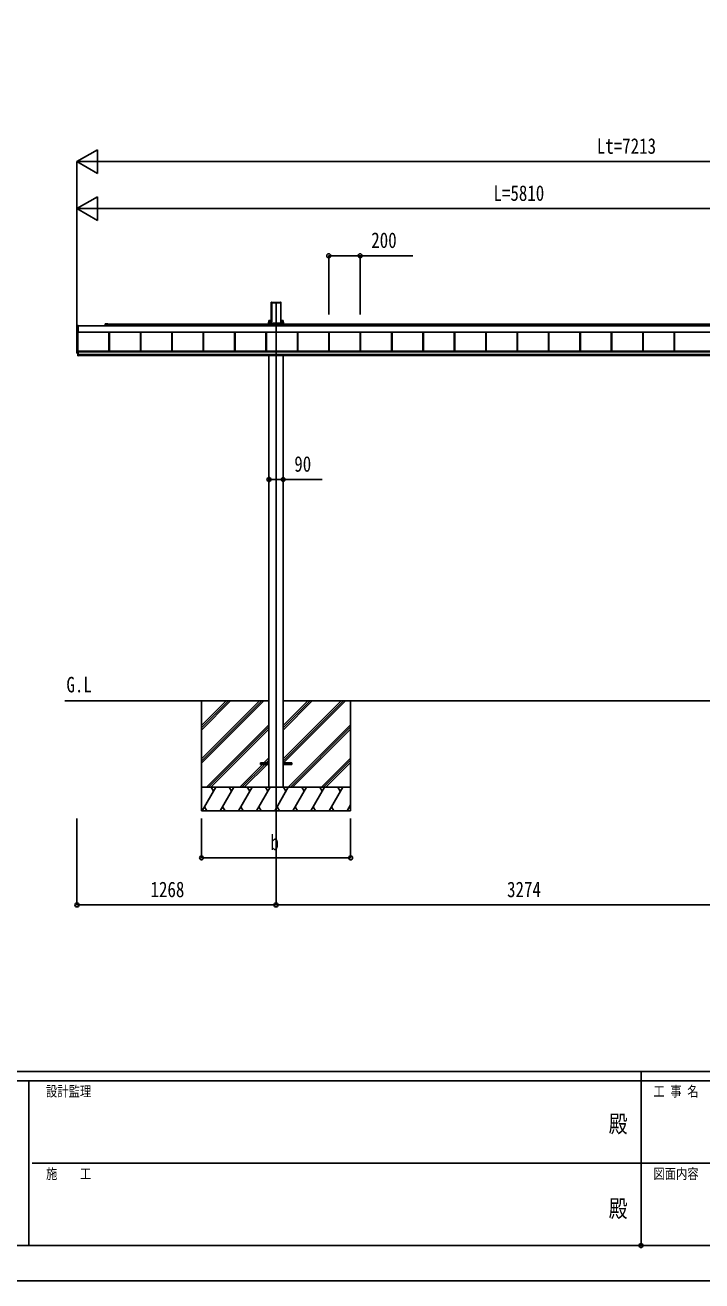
# Model space of a CAD drawing. Units: millimetres, scale not verified. Extents: x -12615 to 12615, y -8910 to 8910.
# Drawn here: x -3938 to 373, y -8910 to -910 of the extents above; entities that cross this region are included whole.
import ezdxf
from ezdxf.enums import TextEntityAlignment as Align

# ---------------------------------------------------------------- set-up
doc = ezdxf.new("R2010")
doc.units = ezdxf.units.MM
doc.header["$LTSCALE"] = 50
doc.header["$PDMODE"] = 32
doc.header["$PDSIZE"] = 25
for name, color, linetype in [('0-2_USER1', 3, 'Continuous'), ('0-3_YKK_12', 2, 'Continuous'), ('0-5_YKK_A1', 4, 'Continuous'), ('0-6_YKK_D', 6, 'Continuous'), ('0-7_YKK_ZWAK', 7, 'Continuous')]:
    doc.layers.add(name, color=color, linetype=linetype)
doc.styles.add('ＭＳ ゴシック', font='')
doc.styles.get('ＭＳ ゴシック').set_extended_font_data('MS Gothic')

msp = doc.modelspace()

# ---------------------------------------------------------------- linework, layer by layer
at = {"layer": '0-3_YKK_12'}
msp.add_line((-2339.72, -5965), (-2339.72, -2676.41), dxfattribs=at)
at = {"layer": '0-5_YKK_A1'}
for p, q in [((-2370.97, -2681.76), (-2370.97, -2798.43)), ((-2370.61, -2675.91), (-2370.96, -2681.41)), ((-2370.17, -2676.38), (-2370.61, -2675.91)), ((-2370.11, -2675.44), (-2368.07, -2675.44)), ((-2370.11, -2675.44), (-2369.67, -2675.91)), ((-2370.1, -2792.38), (-2370.1, -2677.26)), ((-2369.6, -2676.94), (-2369.6, -2792.06)), ((-2367.76, -2675.77), (-2368.07, -2675.44)), ((-2367.76, -2675.77), (-2311.68, -2675.77)), ((-2367.22, -2678.91), (-2312.22, -2678.91)), ((-2367.22, -2800.27), (-2367.22, -2678.91)), ((-2311.68, -2675.77), (-2311.37, -2675.44)), ((-2311.37, -2675.44), (-2309.33, -2675.44)), ((-2309.85, -2792.06), (-2309.85, -2676.94)), ((-2309.77, -2675.91), (-2309.33, -2675.44)), ((-2309.35, -2677.26), (-2309.35, -2792.38)), ((-2308.84, -2675.91), (-2309.28, -2676.38)), ((-2308.84, -2675.91), (-2308.49, -2681.41)), ((-2308.47, -2681.76), (-2308.47, -2798.43)), ((-2384.92, -2792), (-2370.97, -2792)), ((-2384.92, -2801.34), (-2384.92, -2792)), ((-2370.99, -2798.79), (-2371.09, -2800.4)), ((-2370.56, -2800.95), (-2370.19, -2794.86)), ((-2369.69, -2794.89), (-2370.06, -2800.98)), ((-2309.38, -2800.98), (-2309.76, -2794.89)), ((-2309.26, -2794.86), (-2308.89, -2800.95)), ((-2294.52, -2792), (-2308.47, -2792)), ((-2308.46, -2798.79), (-2308.36, -2800.4)), ((-2294.52, -2801.34), (-2294.52, -2792)), ((-3609.22, -2865.77), (-3609.22, -2824.75)), ((-3601.22, -2867.04), (-3608.75, -2866.58)), ((-3607.72, -2996.94), (-3607.72, -2866.64)), ((-3602.72, -3014.97), (-3602.72, -2866.95)), ((-3601.22, -2825.33), (2172.28, -2825.33)), ((-3601.22, -2865.27), (2191.28, -2865.27)), ((-3601.22, -2865.51), (2191.28, -2865.51)), ((-3601.22, -2866.54), (-3601.22, -2867.04)), ((-3428.22, -2825.33), (-3428.22, -2815.36)), ((-3425.72, -2812.86), (-3418.18, -2812.86)), ((-3425.72, -2815.36), (1872.28, -2815.36)), ((-3425.72, -2815.66), (-3425.72, -2825.33)), ((-3411.97, -2815.36), (-3425.42, -2815.36)), ((-3417.27, -2812.86), (-3411.97, -2812.86)), ((-3404.22, -2987.7), (-3404.22, -2865.51)), ((-3403.82, -2987.7), (-3403.82, -2865.51)), ((-3401.22, -2987.7), (-3401.22, -2865.51)), ((-3204.22, -2987.7), (-3204.22, -2865.51)), ((-3201.62, -2987.7), (-3201.62, -2865.51)), ((-3201.22, -2987.7), (-3201.22, -2865.51)), ((-3004.22, -2987.7), (-3004.22, -2865.51)), ((-3001.62, -2987.7), (-3001.62, -2865.51)), ((-3001.22, -2987.7), (-3001.22, -2865.51)), ((-2804.22, -2987.7), (-2804.22, -2865.51)), ((-2801.62, -2987.7), (-2801.62, -2865.51)), ((-2801.22, -2987.7), (-2801.22, -2865.51)), ((-2604.22, -2987.7), (-2604.22, -2865.51)), ((-2601.62, -2987.7), (-2601.62, -2865.51)), ((-2601.22, -2987.7), (-2601.22, -2865.51)), ((-2404.22, -2987.7), (-2404.22, -2865.51)), ((-2401.62, -2987.7), (-2401.62, -2865.51)), ((-2401.22, -2987.7), (-2401.22, -2865.51)), ((-2387.6, -2809.68), (-2387.13, -2809.68)), ((-2387.59, -2809.18), (-2387.59, -2809.68)), ((-2387.13, -2809.18), (-2387.13, -2802.3)), ((-2385.13, -2809.18), (-2387.13, -2809.18)), ((-2387.13, -2809.18), (-2387.13, -2809.68)), ((-2385.13, -2809.68), (-2387.13, -2809.68)), ((-2387.1, -2801.34), (-2372.08, -2801.34)), ((-2385.13, -2802.39), (-2385.13, -2809.18)), ((-2371.56, -2802.39), (-2385.13, -2802.39)), ((-2385.13, -2809.18), (-2294.32, -2809.18)), ((-2385.13, -2809.18), (-2385.13, -2809.68)), ((-2385.13, -2809.68), (-2294.32, -2809.68)), ((-2384.92, -2815.36), (-2384.92, -2809.68)), ((-2384.72, -2809.68), (-2384.72, -2815.36)), ((-2383.72, -2809.34), (-2295.72, -2809.34)), ((-2307.89, -2801.89), (-2294.32, -2801.89)), ((-2294.32, -2802.39), (-2307.89, -2802.39)), ((-2307.37, -2801.34), (-2292.35, -2801.34)), ((-2294.72, -2809.68), (-2294.72, -2815.36)), ((-2294.52, -2815.36), (-2294.52, -2809.68)), ((-2294.32, -2801.89), (-2294.32, -2802.39)), ((-2294.32, -2809.18), (-2294.32, -2802.39)), ((-2292.32, -2809.18), (-2294.32, -2809.18)), ((-2292.32, -2809.68), (-2294.32, -2809.68)), ((-2294.31, -2809.18), (-2294.31, -2809.68)), ((-2292.32, -2802.3), (-2292.32, -2809.18)), ((-2292.32, -2809.18), (-2292.32, -2809.68)), ((-2291.85, -2809.68), (-2292.32, -2809.68)), ((-2291.85, -2809.18), (-2291.85, -2809.68)), ((-2204.22, -2987.7), (-2204.22, -2865.51)), ((-2201.62, -2987.7), (-2201.62, -2865.51)), ((-2201.22, -2987.7), (-2201.22, -2865.51)), ((-2004.22, -2987.7), (-2004.22, -2865.51)), ((-2001.62, -2987.7), (-2001.62, -2865.51)), ((-2001.22, -2987.7), (-2001.22, -2865.51)), ((-1804.22, -2987.7), (-1804.22, -2865.51)), ((-1801.62, -2987.7), (-1801.62, -2865.51)), ((-1801.22, -2987.7), (-1801.22, -2865.51)), ((-1604.22, -2987.7), (-1604.22, -2865.51)), ((-1601.62, -2987.7), (-1601.62, -2865.51)), ((-1601.22, -2987.7), (-1601.22, -2865.51)), ((-1404.22, -2987.7), (-1404.22, -2865.51)), ((-1401.62, -2987.7), (-1401.62, -2865.51)), ((-1401.22, -2987.7), (-1401.22, -2865.51)), ((-1204.22, -2987.7), (-1204.22, -2865.51)), ((-1201.62, -2987.7), (-1201.62, -2865.51)), ((-1201.22, -2987.7), (-1201.22, -2865.51)), ((-1004.22, -2987.7), (-1004.22, -2865.51)), ((-1001.62, -2987.7), (-1001.62, -2865.51)), ((-1001.22, -2987.7), (-1001.22, -2865.51)), ((-804.22, -2987.7), (-804.22, -2865.51)), ((-801.62, -2987.7), (-801.62, -2865.51)), ((-801.22, -2987.7), (-801.22, -2865.51)), ((-604.22, -2987.7), (-604.22, -2865.51)), ((-604.22, -2987.7), (-604.22, -2865.51)), ((-601.62, -2987.7), (-601.62, -2865.51)), ((-601.62, -2987.7), (-601.62, -2865.51)), ((-601.22, -2987.7), (-601.22, -2865.51)), ((-404.22, -2987.7), (-404.22, -2865.51)), ((-401.62, -2987.7), (-401.62, -2865.51)), ((-401.22, -2987.7), (-401.22, -2865.51)), ((-204.22, -2987.7), (-204.22, -2865.51)), ((-201.62, -2987.7), (-201.62, -2865.51)), ((-201.22, -2987.7), (-201.22, -2865.51)), ((-4.22, -2987.7), (-4.22, -2865.51)), ((-1.62, -2987.7), (-1.62, -2865.51)), ((-1.22, -2987.7), (-1.22, -2865.51)), ((195.78, -2987.7), (195.78, -2865.51)), ((198.38, -2987.7), (198.38, -2865.51)), ((198.78, -2987.7), (198.78, -2865.51)), ((-3609.22, -2997.32), (-3609.22, -2956.29)), ((-3608.75, -2955.8), (-3607.72, -2955.73)), ((-3602.72, -2998.49), (-3608.75, -2998.13)), ((-3607.72, -2996.94), (-3602.72, -2996.94)), ((-3602.72, -2987.44), (-3599.22, -2987.44)), ((-3599.22, -3009.88), (-3602.72, -3009.88)), ((-3602.72, -3016.5), (-3599.22, -3016.5)), ((-3599.22, -2987.7), (2193.78, -2987.7)), ((-3599.22, -2989.71), (2193.78, -2989.71)), ((-3599.22, -2991.51), (2193.78, -2991.51)), ((-3599.22, -2991.51), (2193.78, -2991.51)), ((-3599.22, -3008.48), (2193.78, -3008.48)), ((-3599.22, -3014.97), (2193.78, -3014.97)), ((-2384.92, -5765), (-2384.92, -3014.97)), ((-2294.52, -5765), (-2294.52, -3014.97)), ((-3684.49, -5215), (-2384.92, -5215)), ((-2814.58, -5215), (-2814.58, -5915)), ((-2814.58, -5584.18), (-2445.4, -5215)), ((-2814.58, -5598.32), (-2431.26, -5215)), ((-2814.58, -5612.46), (-2417.12, -5215)), ((-2814.58, -5400.33), (-2629.25, -5215)), ((-2814.58, -5386.19), (-2643.39, -5215)), ((-2814.58, -5372.05), (-2657.54, -5215)), ((-2294.52, -5215), (889.08, -5215)), ((-2294.38, -5584.48), (-1924.9, -5215)), ((-2294.38, -5598.62), (-1910.76, -5215)), ((-2294.38, -5400.63), (-2108.75, -5215)), ((-2294.38, -5386.49), (-2122.89, -5215)), ((-2294.38, -5372.35), (-2137.04, -5215)), ((-2292.12, -5610.5), (-1896.62, -5215)), ((-1864.58, -5215), (-1864.58, -5915)), ((-2783.27, -5765), (-2384.78, -5366.51)), ((-2769.13, -5765), (-2384.78, -5380.65)), ((-2754.99, -5765), (-2384.78, -5394.8)), ((-2262.77, -5765), (-1864.58, -5366.81)), ((-2248.63, -5765), (-1864.58, -5380.95)), ((-2234.49, -5765), (-1864.58, -5395.1)), ((-2416.64, -5610.5), (-2384.78, -5578.64)), ((-2402.5, -5610.5), (-2384.78, -5592.78)), ((-2050.64, -5765), (-1864.58, -5578.94)), ((-2036.5, -5765), (-1864.58, -5593.08)), ((-2571.14, -5765), (-2425.64, -5619.5)), ((-2557, -5765), (-2411.5, -5619.5)), ((-2542.86, -5765), (-2397.36, -5619.5)), ((-2439.78, -5610.5), (-2439.78, -5619.5)), ((-2439.78, -5610.5), (-2384.78, -5610.5)), ((-2439.78, -5619.5), (-2384.78, -5619.5)), ((-2388.36, -5610.5), (-2384.78, -5606.93)), ((-2294.78, -5610.5), (-2239.78, -5610.5)), ((-2294.78, -5619.5), (-2239.78, -5619.5)), ((-2239.78, -5610.5), (-2239.78, -5619.5)), ((-2022.36, -5765), (-1864.58, -5607.23)), ((-1864.58, -5765), (-2814.58, -5765)), ((-2810.31, -5915), (-2723.7, -5765)), ((-2738.7, -5790.98), (-2753.71, -5765)), ((-2694.84, -5915), (-2608.23, -5765)), ((-2623.23, -5790.98), (-2638.23, -5765)), ((-2579.37, -5915), (-2492.76, -5765)), ((-2507.76, -5790.98), (-2522.77, -5765)), ((-2463.9, -5915), (-2377.29, -5765)), ((-2392.29, -5790.98), (-2407.3, -5765)), ((-2384.92, -5765), (-2294.52, -5765)), ((-2348.43, -5915), (-2261.82, -5765)), ((-2276.82, -5790.98), (-2291.83, -5765)), ((-2232.96, -5915), (-2146.35, -5765)), ((-2161.35, -5790.98), (-2176.35, -5765)), ((-2117.49, -5915), (-2030.88, -5765)), ((-2060.88, -5765), (-2045.88, -5790.98)), ((-2002.02, -5915), (-1915.41, -5765)), ((-1945.41, -5765), (-1930.41, -5790.98)), ((-2814.58, -5915), (-1864.58, -5915)), ((-2795.31, -5889.02), (-2780.31, -5915)), ((-2679.84, -5889.02), (-2664.84, -5915)), ((-2564.37, -5889.02), (-2549.37, -5915)), ((-2448.9, -5889.02), (-2433.9, -5915)), ((-2333.43, -5889.02), (-2318.43, -5915)), ((-2217.96, -5889.02), (-2202.96, -5915)), ((-2102.49, -5889.02), (-2087.49, -5915)), ((-1987.02, -5889.02), (-1972.02, -5915)), ((-1886.55, -5915), (-1864.58, -5876.96)), ((-1871.55, -5889.02), (-1864.58, -5901.08))]:
    msp.add_line(p, q, dxfattribs=at)
for points in [[(-3608.75, -2824.25), (-3601.22, -2823.79), (-3601.22, -2824.29), (-3601.22, -2866.54)], [(-2387.6, -2801.83), (-2387.6, -2809.18), (-2387.13, -2809.18)], [(-2385.13, -2802.39), (-2385.13, -2801.89), (-2371.56, -2801.89)], [(-2291.85, -2801.83), (-2291.85, -2809.18), (-2292.32, -2809.18)], [(-3602.72, -2987.44), (-3602.72, -3009.88), (-3602.72, -3016.5)], [(-3599.72, -2987.44), (-3599.72, -3009.88), (-3599.72, -3016.5)], [(-3599.22, -2987.44), (-3599.22, -3009.88), (-3599.22, -3016.5)]]:
    msp.add_lwpolyline(points, dxfattribs=at)
for centre, radius, start, end in [((-3608.73, -2824.75), 0.497, 93.16944, 179.94772), ((-3608.35, -2865.81), 0.873, 177.74142, 242.53793), ((-3425.72, -2815.36), 2.5, 90, 180), ((-3425.42, -2815.66), 0.3, 90, 180), ((-3418.18, -2813.06), 0.2, 23.57818, 90), ((-3417.72, -2812.86), 0.3, 203.57818, 336.42182), ((-3417.27, -2813.06), 0.2, 90, 156.42182), ((-3411.97, -2814.11), 1.25, 270, 90), ((-2386.63, -2802.3), 0.501, 90.24971, 179.75029), ((-2292.82, -2802.3), 0.501, 0.24971, 89.75029), ((-3608.73, -2956.29), 0.497, 93.16944, 179.94772), ((-3608.35, -2997.35), 0.873, 177.74142, 242.53793)]:
    msp.add_arc(centre, radius, start, end, dxfattribs=at)
for centre, major_axis, ratio, start_param, end_param in [((-2370.93, -2681.41), (0.031, 0.5), 0.061627, 1.5746234, 2.3600215), ((-2370.11, -2675.95), (0.346, -0.364), 0.996462, 2.3838095, 3.8892836), ((-2370.4, -2679.41), (0.22, 3.04), 0.070684, 5.5043854, 6.2286971), ((-2369.9, -2679.44), (0.22, 3.54), 0.060877, 5.5025319, 6.2268436), ((-2309.55, -2679.44), (-0.22, 3.54), 0.060877, 0.0563417, 0.7806534), ((-2309.05, -2679.41), (-0.22, 3.04), 0.070684, 0.0544883, 0.7787999), ((-2309.34, -2675.95), (-0.346, -0.364), 0.996462, 2.3939017, 3.8993758), ((-2308.52, -2681.41), (-0.031, 0.5), 0.061627, 3.9231638, 4.7085619), ((-2371.02, -2798.79), (0.031, 0.5), 0.061627, 4.716216, 5.5016142), ((-2370.4, -2794.86), (0.22, 3.5), 0.061627, 4.716216, 5.5016142), ((-2369.9, -2794.89), (0.22, 4), 0.053972, 4.7153191, 5.5007173), ((-2309.54, -2794.89), (-0.22, 4), 0.053972, 0.782468, 1.5678662), ((-2309.05, -2794.86), (-0.22, 3.5), 0.061627, 0.7815711, 1.5669693), ((-2308.43, -2798.79), (-0.031, 0.5), 0.061627, 0.7815711, 1.5669693), ((-2387.09, -2801.84), (0.355, -0.355), 0.99628, 2.358058, 3.9251274), ((-2385.13, -2802.3), (2, 0), 0.045872, 3.2026792, 4.712389), ((-2385.13, -2801.8), (1.5, 0), 0.061163, 3.2026792, 4.712389), ((-2372.09, -2800.33), (0.691, -0.728), 0.996462, 5.5254021, 7.0308762), ((-2371.56, -2800.88), (-0.693, 0.73), 0.992955, 2.3838095, 3.8892836), ((-2371.56, -2800.88), (1.04, -1.09), 0.996462, 5.5254021, 7.0308762), ((-2307.88, -2800.88), (-1.04, -1.09), 0.996462, 5.5354944, 7.0409685), ((-2307.88, -2800.88), (0.693, 0.73), 0.992955, 2.3939017, 3.8993758), ((-2307.36, -2800.33), (-0.691, -0.728), 0.996462, 5.5354944, 7.0409685), ((-2294.32, -2801.8), (1.5, 0), 0.061163, 4.712389, 6.2220988), ((-2294.32, -2802.3), (2, 0), 0.045872, 4.712389, 6.2220988), ((-2292.35, -2801.84), (-0.355, -0.355), 0.99628, 2.358058, 3.9251274)]:
    msp.add_ellipse(centre, major_axis=major_axis, ratio=ratio, start_param=start_param, end_param=end_param, dxfattribs=at)
at = {"layer": '0-6_YKK_D'}
for p, q in [((-3607.72, -1778.91), (-3477.82, -1703.91)), ((-3477.82, -1853.91), (-3477.82, -1703.91)), ((-3607.72, -2822.88), (-3607.72, -1777.91)), ((-3607.72, -1778.91), (-3477.82, -1853.91)), ((-3607.72, -1778.91), (-3347.92, -1778.91)), ((3455.28, -1778.91), (-3457.72, -1778.91)), ((-3607.72, -2078.91), (-3477.82, -2003.91)), ((-3607.72, -2823.88), (-3607.72, -2077.91)), ((-3607.72, -2078.91), (-3477.82, -2153.91)), ((-3607.72, -2078.91), (-3347.92, -2078.91)), ((-3477.82, -2153.91), (-3477.82, -2003.91)), ((2052.28, -2078.91), (-3457.72, -2078.91)), ((-2004.22, -2752.39), (-2004.22, -2377.91)), ((-1804.22, -2752.39), (-1804.22, -2377.91)), ((-3607.72, -5965), (-3607.72, -6516)), ((-2814.58, -5965), (-2814.58, -6216)), ((-2339.72, -5966), (-2339.72, -6516)), ((-2339.72, -5966), (-2339.72, -6516)), ((-1864.58, -5965), (-1864.58, -6216)), ((-2814.58, -6215), (-1864.58, -6215)), ((-3607.72, -6515), (-2339.72, -6515)), ((-2339.72, -6515), (934.28, -6515))]:
    msp.add_line(p, q, dxfattribs=at)
for points in [[(-2004.22, -2378.91), (-1804.22, -2378.91), (-1468.42, -2378.91)], [(-2384.92, -3804.37), (-2294.52, -3804.37), (-2045.12, -3804.37)]]:
    msp.add_lwpolyline(points, dxfattribs=at)
for centre in [(-2004.22, -2378.91), (-1804.22, -2378.91), (-2384.92, -3804.37), (-2294.52, -3804.37), (-2814.58, -6215), (-1864.58, -6215), (-3607.72, -6515), (-2339.72, -6515), (-2339.72, -6515)]:
    msp.add_circle(centre, 12.75, dxfattribs=at)
at = {"layer": '0-7_YKK_ZWAK'}
for p, q in [((11685.06, -7575), (-11714.94, -7575)), ((-14.94, -7575), (-14.94, -8685)), ((-3914.94, -7635), (-11714.94, -7635)), ((-3914.94, -7635), (-3914.94, -8685)), ((-14.94, -7635), (-3914.94, -7635)), ((3885.06, -7635), (-14.94, -7635)), ((-3892.44, -8160), (-14.94, -8160)), ((-14.94, -8160), (3885.06, -8160)), ((-11714.94, -8685), (-3914.94, -8685)), ((-3914.94, -8685), (-14.94, -8685)), ((-14.94, -8685), (3885.06, -8685))]:
    msp.add_line(p, q, dxfattribs=at)
msp.add_lwpolyline([(-12615, -8910), (12615, -8910), (12615, 8910), (-12615, 8910)], close=True, dxfattribs=at)
msp.add_point((-14.94, -8685), dxfattribs=at)

# ---------------------------------------------------------------- texts
at = {"layer": '0-2_USER1', "style": 'ＭＳ ゴシック', "width": 0.8}
msp.add_text('G.L', height=98.97, dxfattribs=at).set_placement((-3674.9, -5190.24), align=Align.BOTTOM_LEFT)
at = {"layer": '0-6_YKK_D', "style": 'ＭＳ ゴシック', "width": 0.8}
for s, p in [('Lt=7213', (-296.42, -1758.91)), ('L=5810', (-954.72, -2058.91)), ('200', (-1733.22, -2358.91)), ('90', (-2223.52, -3784.37)), ('b', (-2375.58, -6195)), ('1268', (-3139.32, -6495)), ('3274', (-868.32, -6495))]:
    msp.add_text(s, height=98.97, dxfattribs=at).set_placement(p, align=Align.BOTTOM_LEFT)
at = {"layer": '0-7_YKK_ZWAK', "style": 'ＭＳ ゴシック', "width": 0.8}
for s, height, p in [('設計監理', 65.98, (-3804.94, -7755)), ('工 事 名', 65.98, (63.81, -7755)), ('殿', 110, (-221, -7997.5)), ('施\u3000\u3000工', 65.98, (-3804.94, -8280)), ('図面内容', 65.98, (63.81, -8280)), ('殿', 110, (-221, -8537.5))]:
    msp.add_text(s, height=height, dxfattribs=at).set_placement(p, align=Align.BOTTOM_LEFT)

doc.saveas('drawing.dxf')
